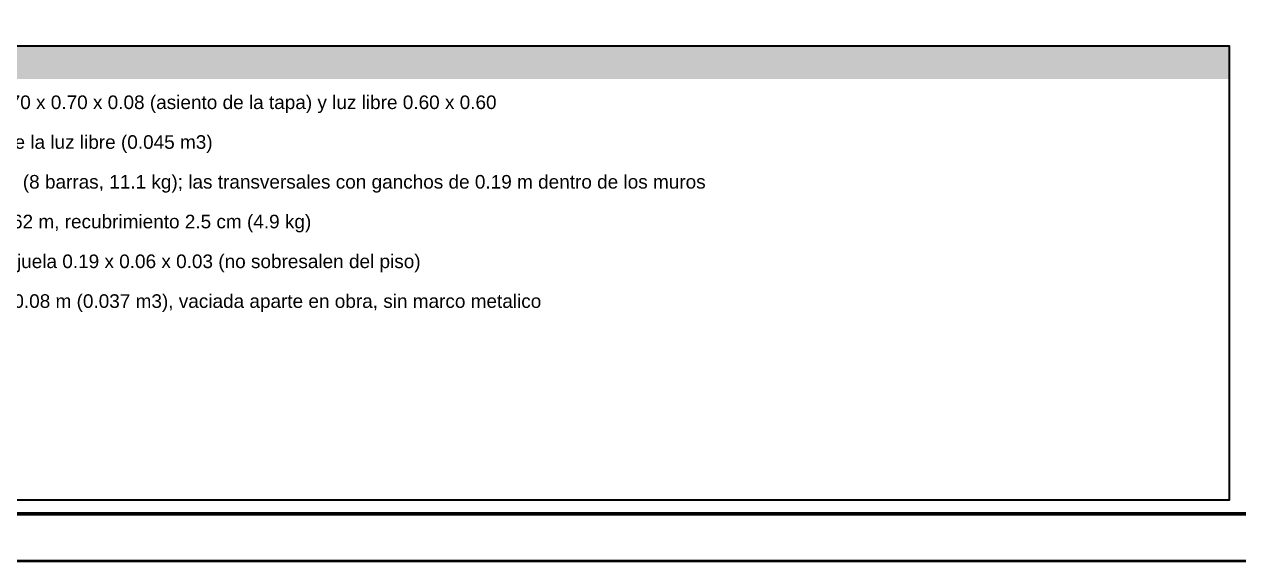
# Model space of a CAD drawing. Header units: metres. Extents: x 0 to 8.41, y 0 to 5.94.
# Drawn here: x 1.423 to 4.02, y 0 to 1.147 of the extents above; entities that cross this region are included whole.
import ezdxf
from ezdxf.enums import TextEntityAlignment as Align

# ---------------------------------------------------------------- set-up
doc = ezdxf.new("R2010")
doc.units = ezdxf.units.M
doc.header["$LTSCALE"] = 0.25
doc.layers.add('MARCO', color=7, linetype='CONTINUOUS', lineweight=50)
doc.layers.add('PANEL-FONDO', color=5, linetype='CONTINUOUS', lineweight=13)
doc.layers.add('PANEL', color=5, linetype='CONTINUOUS', lineweight=35, true_color=0x1f4e79)
doc.layers.add('TEXTOS', color=7, linetype='CONTINUOUS')
doc.styles.get("Standard").update_dxf_attribs({"font": 'arial.ttf'})

msp = doc.modelspace()

# ---------------------------------------------------------------- linework, layer by layer
at = {"layer": 'MARCO'}
msp.add_lwpolyline([(0, 0), (8.41, 0), (8.41, 5.94), (0, 5.94)], close=True, dxfattribs=at)
at = {"layer": 'MARCO', "const_width": 0.008}
msp.add_lwpolyline([(0.25, 0.1), (8.31, 0.1), (8.31, 5.84), (0.25, 5.84)], close=True, dxfattribs=at)
at = {"layer": 'PANEL'}
msp.add_lwpolyline([(0.27, 0.13), (4, 0.13), (4, 1.1), (0.27, 1.1)], close=True, dxfattribs=at)
at = {"layer": 'PANEL-FONDO', "true_color": 0x1f4e79}
msp.add_solid([(0.27, 1.03), (4, 1.03), (0.27, 1.1), (4, 1.1)], dxfattribs=at)

# ---------------------------------------------------------------- texts
at = {"layer": 'TEXTOS'}
for s, p in [("Losa superior del colector e = 0.10 m, f'c=210: rebaje 0.70 x 0.70 x 0.08 (asiento de la tapa) y luz libre 0.60 x 0.60", (0.39, 0.98)), ('Borde engrosado 0.15 x 0.10 m bajo la losa, alrededor de la luz libre (0.045 m3)', (0.39, 0.895)), ('Refuerzo de borde: 2 barras de 1/2" por lado, L = 1.40 m (8 barras, 11.1 kg); las transversales con ganchos de 0.19 m dentro de los muros', (0.39, 0.81)), ('Parrilla de la tapa: 7 + 7 barras de 3/8" @ 0.10 m, L = 0.62 m, recubrimiento 2.5 cm (4.9 kg)', (0.39, 0.725)), ('Asas: 2 barras de fierro liso 1/2" de 0.50 m, agarre en cajuela 0.19 x 0.06 x 0.03 (no sobresalen del piso)', (0.39, 0.64)), ("Tapa CIEGA de concreto armado f'c=210: 0.68 x 0.68 x 0.08 m (0.037 m3), vaciada aparte en obra, sin marco metalico", (0.39, 0.555))]:
    msp.add_text(s, height=0.029025, dxfattribs=at).set_placement(p, align=Align.MIDDLE_LEFT)

doc.saveas('drawing.dxf')
